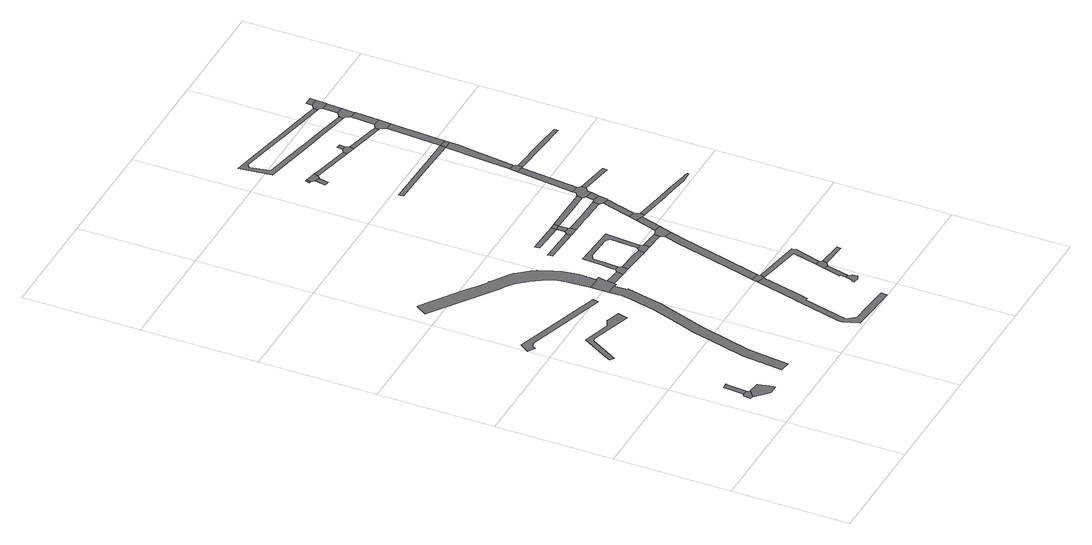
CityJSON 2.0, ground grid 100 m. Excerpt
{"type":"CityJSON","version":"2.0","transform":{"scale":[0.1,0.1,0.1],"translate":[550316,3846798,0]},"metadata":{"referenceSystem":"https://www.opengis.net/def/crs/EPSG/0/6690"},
"CityObjects":{
"road1":{"type":"Road","geometry":[{"type":"MultiSurface","lod":"1","boundaries":[[[0,1,2,3,4,5,6,7]]]}]},
"road2":{"type":"Road","geometry":[{"type":"MultiSurface","lod":"1","boundaries":[[[8,9,10,11,0,7]]]}]},
"road3":{"type":"Road","attributes":{"RoadStructureAttribute.sectionType":"1"},"geometry":[{"type":"MultiSurface","lod":"1","boundaries":[[[12,13,14,15,5,4,16,17,18]]]}]},
"road4":{"type":"Road","attributes":{"RoadStructureAttribute.sectionType":"1"},"geometry":[{"type":"MultiSurface","lod":"1","boundaries":[[[19,20,21,22,23,24,25,26,27,28,29,30,31]]]}]},
"road5":{"type":"Road","attributes":{"RoadStructureAttribute.sectionType":"1"},"geometry":[{"type":"MultiSurface","lod":"1","boundaries":[[[32,33,34,35,36,37,38]]]}]},
"road6":{"type":"Road","attributes":{"RoadStructureAttribute.sectionType":"1"},"geometry":[{"type":"MultiSurface","lod":"1","boundaries":[[[39,40,41,42,43,44,45,46,47,48,49,50,51,52,53,54,55,56,57,58,59,60,61,62,63,64,65,66,67,68,69,70,71,72,73]]]}]},
"road7":{"type":"Road","attributes":{"RoadStructureAttribute.sectionType":"1"},"geometry":[{"type":"MultiSurface","lod":"1","boundaries":[[[74,75,76,77,78,79,80,81,82,83,84,85,86,87,88,89,90,91,92,93,94,95,96,97,98,99,100,101,102,103,104,105,106,107,108,109,110,111,112]]]}]},
"road8":{"type":"Road","geometry":[{"type":"MultiSurface","lod":"1","boundaries":[[[113,114,115,112,111,116,52,51,117,118,119,120]]]}]},
"road9":{"type":"Road","attributes":{"RoadStructureAttribute.sectionType":"1"},"geometry":[{"type":"MultiSurface","lod":"1","boundaries":[[[121,122,123,124,125,126,127,128,129,130,131,132,133,134,135,136,137,138,139]]]}]},
"road10":{"type":"Road","attributes":{"RoadStructureAttribute.sectionType":"1"},"geometry":[{"type":"MultiSurface","lod":"1","boundaries":[[[140,120,119,141,142]]]}]},
"road11":{"type":"Road","geometry":[{"type":"MultiSurface","lod":"1","boundaries":[[[143,142,141,144,145,146]]]}]},
"road12":{"type":"Road","geometry":[{"type":"MultiSurface","lod":"1","boundaries":[[[147,121,139,148,149,150]]]}]},
"road13":{"type":"Road","attributes":{"RoadStructureAttribute.sectionType":"1"},"geometry":[{"type":"MultiSurface","lod":"1","boundaries":[[[151,145,144,152,153,154]]]}]},
"road14":{"type":"Road","geometry":[{"type":"MultiSurface","lod":"1","boundaries":[[[155,156,157,158,159,160,161,162,163,164,165,166]]]}]},
"road15":{"type":"Road","attributes":{"RoadStructureAttribute.sectionType":"1"},"geometry":[{"type":"MultiSurface","lod":"1","boundaries":[[[167,168,169,155,166,170]]]}]},
"road16":{"type":"Road","attributes":{"RoadStructureAttribute.sectionType":"1"},"geometry":[{"type":"MultiSurface","lod":"1","boundaries":[[[171,172,173,174,175,143,146,176,177,178,179,180,181,182,183,184]]]}]},
"road17":{"type":"Road","attributes":{"RoadStructureAttribute.sectionType":"1"},"geometry":[{"type":"MultiSurface","lod":"1","boundaries":[[[185,186,187,149,148,188,189,190,191]]]}]},
"road18":{"type":"Road","attributes":{"RoadStructureAttribute.sectionType":"1"},"geometry":[{"type":"MultiSurface","lod":"1","boundaries":[[[192,193,194,195,196,197]]]}]},
"road19":{"type":"Road","attributes":{"RoadStructureAttribute.sectionType":"1"},"geometry":[{"type":"MultiSurface","lod":"1","boundaries":[[[198,199,200,201,147,150,202,203,204,205,206]]]}]},
"road20":{"type":"Road","geometry":[{"type":"MultiSurface","lod":"1","boundaries":[[[190,167,170,207,208,191]]]}]},
"road21":{"type":"Road","geometry":[{"type":"MultiSurface","lod":"1","boundaries":[[[183,154,153,209,210,184]]]}]},
"road22":{"type":"Road","attributes":{"RoadStructureAttribute.sectionType":"1"},"geometry":[{"type":"MultiSurface","lod":"1","boundaries":[[[211,212,213,214]]]}]},
"road23":{"type":"Road","attributes":{"RoadStructureAttribute.sectionType":"1"},"geometry":[{"type":"MultiSurface","lod":"1","boundaries":[[[215,210,209,216,217,218]]]}]},
"road24":{"type":"Road","attributes":{"RoadStructureAttribute.sectionType":"1"},"geometry":[{"type":"MultiSurface","lod":"1","boundaries":[[[219,220,208,207]]]}]},
"road25":{"type":"Road","geometry":[{"type":"MultiSurface","lod":"1","boundaries":[[[221,197,196,222,223,224]]]}]},
"road26":{"type":"Road","attributes":{"RoadStructureAttribute.sectionType":"1"},"geometry":[{"type":"MultiSurface","lod":"1","boundaries":[[[225,226,213,227,221,224]]]}]},
"road27":{"type":"Road","geometry":[{"type":"MultiSurface","lod":"1","boundaries":[[[228,214,213,226,229]]]}]},
"road28":{"type":"Road","geometry":[{"type":"MultiSurface","lod":"1","boundaries":[[[230,231,218,217,198,206,232]]]}]},
"road29":{"type":"Road","attributes":{"RoadStructureAttribute.sectionType":"1"},"geometry":[{"type":"MultiSurface","lod":"1","boundaries":[[[233,230,232,234]]]}]},
"road30":{"type":"Road","attributes":{"RoadStructureAttribute.sectionType":"1"},"geometry":[{"type":"MultiSurface","lod":"1","boundaries":[[[235,236,237,238,223,222,239,240,241,242,243,244]]]}]},
"road31":{"type":"Road","attributes":{"RoadStructureAttribute.sectionType":"1"},"geometry":[{"type":"MultiSurface","lod":"1","boundaries":[[[245,229,226,246,247,248]]]}]},
"road32":{"type":"Road","geometry":[{"type":"MultiSurface","lod":"1","boundaries":[[[249,233,234,250,251,252]]]}]},
"road33":{"type":"Road","attributes":{"RoadStructureAttribute.sectionType":"1"},"geometry":[{"type":"MultiSurface","lod":"1","boundaries":[[[253,254,255,249,252,256,257,258,259]]]}]},
"road34":{"type":"Road","attributes":{"RoadStructureAttribute.sectionType":"1"},"geometry":[{"type":"MultiSurface","lod":"1","boundaries":[[[260,261,262,263]]]}]},
"road35":{"type":"Road","geometry":[{"type":"MultiSurface","lod":"1","boundaries":[[[264,265,266,267]]]}]},
"road36":{"type":"Road","geometry":[{"type":"MultiSurface","lod":"1","boundaries":[[[263,262,264,267,268,269]]]}]},
"road37":{"type":"Road","geometry":[{"type":"MultiSurface","lod":"1","boundaries":[[[270,244,243,253,259,271,272]]]}]},
"road38":{"type":"Road","attributes":{"RoadStructureAttribute.sectionType":"1"},"geometry":[{"type":"MultiSurface","lod":"1","boundaries":[[[273,270,272,274]]]}]},
"road39":{"type":"Road","geometry":[{"type":"MultiSurface","lod":"1","boundaries":[[[275,276,248,247,273,274,277,278,279,280]]]}]},
"road40":{"type":"Road","attributes":{"RoadStructureAttribute.sectionType":"1"},"geometry":[{"type":"MultiSurface","lod":"1","boundaries":[[[281,282,283,284,285,286,287,288,251,250]]]}]},
"road41":{"type":"Road","attributes":{"RoadStructureAttribute.sectionType":"1"},"geometry":[{"type":"MultiSurface","lod":"1","boundaries":[[[289,269,268,290,291,292]]]}]},
"road42":{"type":"Road","geometry":[{"type":"MultiSurface","lod":"1","boundaries":[[[293,294,295,296,297,298]]]}]},
"road43":{"type":"Road","attributes":{"RoadStructureAttribute.sectionType":"1"},"geometry":[{"type":"MultiSurface","lod":"1","boundaries":[[[299,275,280,300]]]}]},
"road44":{"type":"Road","attributes":{"RoadStructureAttribute.sectionType":"1"},"geometry":[{"type":"MultiSurface","lod":"1","boundaries":[[[301,302,279,278]]]}]},
"road45":{"type":"Road","geometry":[{"type":"MultiSurface","lod":"1","boundaries":[[[303,304,299,300,305,306,307]]]}]},
"road46":{"type":"Road","geometry":[{"type":"MultiSurface","lod":"1","boundaries":[[[308,292,291,309,310,311]]]}]},
"road47":{"type":"Road","attributes":{"RoadStructureAttribute.sectionType":"1"},"geometry":[{"type":"MultiSurface","lod":"1","boundaries":[[[312,313,308,311]]]}]},
"road48":{"type":"Road","attributes":{"RoadStructureAttribute.sectionType":"1"},"geometry":[{"type":"MultiSurface","lod":"1","boundaries":[[[314,315,316,317,318,319,320,321,322,323,324,325,326,327,328,329,330,331,332,333,334,335,336,337]]]}]},
"road49":{"type":"Road","attributes":{"RoadStructureAttribute.sectionType":"1"},"geometry":[{"type":"MultiSurface","lod":"1","boundaries":[[[297,338,303,307,339,340,341]]]}]},
"road50":{"type":"Road","attributes":{"RoadStructureAttribute.sectionType":"1"},"geometry":[{"type":"MultiSurface","lod":"1","boundaries":[[[342,310,309,343,344,345]]]}]},
"road51":{"type":"Road","geometry":[{"type":"MultiSurface","lod":"1","boundaries":[[[298,297,341,346]]]}]},
"road52":{"type":"Road","attributes":{"RoadStructureAttribute.sectionType":"1"},"geometry":[{"type":"MultiSurface","lod":"1","boundaries":[[[347,348,349,306,305]]]}]},
"road53":{"type":"Road","attributes":{"RoadStructureAttribute.sectionType":"1"},"geometry":[{"type":"MultiSurface","lod":"1","boundaries":[[[350,351,298,346,352,353]]]}]},
"road54":{"type":"Road","geometry":[{"type":"MultiSurface","lod":"1","boundaries":[[[354,345,344,355,350,353,356]]]}]},
"road55":{"type":"Road","attributes":{"RoadStructureAttribute.sectionType":"1"},"geometry":[{"type":"MultiSurface","lod":"1","boundaries":[[[357,354,356,358]]]}]},
"road56":{"type":"Road","geometry":[{"type":"MultiSurface","lod":"1","boundaries":[[[359,360,324,323,361,357,358,362,363]]]}]},
"road57":{"type":"Road","attributes":{"RoadStructureAttribute.sectionType":"1"},"geometry":[{"type":"MultiSurface","lod":"1","boundaries":[[[364,359,363,365]]]}]},
"road58":{"type":"Road","geometry":[{"type":"MultiSurface","lod":"1","boundaries":[[[366,337,336,367,364,365,368,369]]]}]},
"road59":{"type":"Road","attributes":{"RoadStructureAttribute.sectionType":"1"},"geometry":[{"type":"MultiSurface","lod":"1","boundaries":[[[370,371,366,369,372]]]}]}
},
"vertices":[
[198,456,0],[175,441,0],[171,381,0],[193,379,0],[196,376,0],[255,425,0],[243,439,0],[243,446,0],
[258,630,0],[258,635,0],[235,632,0],[211,629,0],
[382,275,0],[382,293,0],[371,348,0],[358,413,0],[296,280,0],[304,272,0],[382,273,0],
[259,1645,0],[344,1790,0],[369,1798,0],[519,1750,0],[728,1684,0],[752,1772,0],[652,1804,0],[632,1810,0],[564,1777,0],[329,1850,0],[195,1619,0],[169,1573,0],[205,1553,0],
[83,2185,0],[118,2195,0],[824,1975,0],[836,2025,0],[62,2270,0],[8,2192,0],[64,2156,0],
[740,648,0],[745,678,0],[850,1076,0],[864,1122,0],[877,1159,0],[1000,1517,0],[1008,1533,0],[1012,1556,0],[1035,1664,0],[1076,1839,0],[1062,1841,0],[1063,1942,0],[1064,1951,0],[970,1949,0],[971,1886,0],[973,1867,0],[973,1864,0],[973,1861,0],[962,1778,0],[944,1689,0],[909,1543,0],[865,1416,0],[821,1290,0],[773,1154,0],[764,1130,0],[759,1103,0],[755,1090,0],[725,969,0],[655,699,0],[651,682,0],[647,660,0],[640,598,0],[613,355,0],[609,322,0],[700,312,0],
[1083,2175,0],[1083,2198,0],[1083,2200,0],[1085,2260,0],[1079,2327,0],[1066,2397,0],[1043,2462,0],[1019,2517,0],[1003,2555,0],[994,2576,0],[968,2619,0],[941,2656,0],[908,2693,0],[883,2720,0],[861,2736,0],[729,2830,0],[709,2845,0],[704,2848,0],[696,2848,0],[691,2848,0],[603,2910,0],[542,2959,0],[535,2964,0],[308,3121,0],[253,3159,0],[184,3207,0],[116,3110,0],[333,2957,0],[661,2730,0],[695,2706,0],[763,2657,0],[782,2641,0],[844,2570,0],[918,2451,0],[946,2373,0],[959,2306,0],[965,2199,0],[967,2107,0],[1079,2108,0],
[1103,2046,0],[1112,2107,0],[1084,2108,0],[968,2030,0],[1066,1950,0],[1088,1948,0],[1091,1967,0],[1100,2029,0],
[1576,976,0],[1485,626,0],[1476,591,0],[1468,558,0],[1377,208,0],[1372,168,0],[1421,39,0],[1603,24,0],[1839,6,0],[1843,59,0],[1617,78,0],[1483,89,0],[1424,164,0],[1520,546,0],[1520,547,0],[1539,542,0],[1545,565,0],[1551,590,0],[1644,958,0],
[1180,2019,0],[1232,1956,0],[1237,2012,0],
[1263,2031,0],[1314,1949,0],[1318,2004,0],[1302,2029,0],
[1590,1032,0],[1650,957,0],[1664,994,0],[1658,1015,0],
[1478,1989,0],[1487,1936,0],[1562,1929,0],[1567,1981,0],
[1919,392,0],[1910,357,0],[1907,345,0],[1904,331,0],[1892,331,0],[1888,307,0],[1935,299,0],[1951,308,0],[1965,315,0],[1968,317,0],[1965,359,0],[1945,385,0],
[1955,589,0],[1916,441,0],[1928,431,0],[1994,579,0],
[1653,2299,0],[1582,2303,0],[1284,2321,0],[1273,2170,0],[1264,2053,0],[1304,2069,0],[1310,2162,0],[1314,2251,0],[1358,2275,0],[1552,2263,0],[1581,2261,0],[1605,2234,0],[1591,2001,0],[1628,1995,0],
[2087,892,0],[2079,926,0],[1746,980,0],[1745,940,0],[2034,887,0],[1977,673,0],[2017,662,0],
[1290,2583,0],[1220,2586,0],[1219,2579,0],[1219,2545,0],[1525,2532,0],[1527,2575,0],
[1820,1872,0],[1781,1773,0],[1777,1757,0],[1619,1144,0],[1759,1387,0],[1763,1404,0],[1830,1668,0],[1837,1693,0],[1885,1852,0],
[2026,604,0],[2035,642,0],
[1642,1923,0],[1646,1974,0],
[1272,2722,0],[1271,2679,0],[1548,2665,0],[1550,2713,0],
[1785,1962,0],[1783,1912,0],[1802,1910,0],[1807,1960,0],
[2242,585,0],[2249,618,0],
[1549,2595,0],[1607,2528,0],[1609,2577,0],[1597,2588,0],
[1597,2603,0],[1596,2670,0],[1549,2600,0],
[1586,2711,0],[1597,2711,0],
[1858,1978,0],[1821,1959,0],[1918,1960,0],
[1914,2158,0],[1973,2140,0],
[1860,2566,0],[1857,2566,0],[1809,2568,0],[1776,2570,0],[1742,2523,0],[1807,2520,0],[1903,2516,0],[1909,2515,0],[1983,2512,0],[1992,2561,0],
[1809,2710,0],[1810,2665,0],[2005,2661,0],[2016,2708,0],
[1936,2232,0],[2005,2135,0],[2011,2174,0],[1989,2216,0],
[2014,2485,0],[1996,2425,0],[1993,2416,0],[2035,2369,0],[2038,2381,0],[2057,2443,0],[2065,2470,0],
[1311,4678,0],[1303,4639,0],[1316,4635,0],[1325,4675,0],
[1342,4611,0],[1330,4521,0],[1369,4514,0],[1383,4597,0],
[1412,4619,0],[1420,4654,0],
[2016,2571,0],[2073,2495,0],[2085,2558,0],
[2028,2640,0],[2098,2627,0],
[2047,2764,0],[2043,2732,0],[2105,2667,0],[2135,2689,0],[2143,2729,0],[2112,2756,0],
[2288,2090,0],[2324,2084,0],[2537,2050,0],[2635,2055,0],[2638,2070,0],[2374,2115,0],[2279,2130,0],[2246,2136,0],
[1497,4636,0],[1473,4605,0],[1772,4538,0],[1771,4574,0],
[1784,3945,0],[1449,3953,0],[1449,3912,0],[1785,3903,0],[2165,3892,0],[2171,3935,0],
[2107,3257,0],[2168,3250,0],
[2419,2644,0],[2424,2685,0],
[2114,3323,0],[2112,3306,0],[2183,3248,0],[2186,3287,0],[2172,3318,0],
[1807,4597,0],[1847,4521,0],[1856,4560,0],[1841,4590,0],
[1851,4642,0],[1814,4647,0],
[2059,5053,0],[1763,5111,0],[1663,5131,0],[1239,5214,0],[1279,4940,0],[1491,4898,0],[1670,4862,0],[1765,4843,0],[1879,4820,0],[2173,4761,0],[2180,4798,0],[1844,4869,0],[1765,4885,0],[1699,4899,0],[1577,4924,0],[1331,4975,0],[1317,4986,0],[1286,5145,0],[1312,5168,0],[1690,5090,0],[1763,5075,0],[2090,5008,0],[2193,4987,0],[2200,5025,0],
[2136,3566,0],[2214,3660,0],[2234,3825,0],[2237,3888,0],
[2108,4502,0],[2143,4454,0],[2160,4450,0],[2168,4488,0],
[2240,3931,0],
[2729,3202,0],[2731,3238,0],[2519,3259,0],
[2201,4404,0],[2199,4376,0],[2260,4292,0],[2266,4400,0],
[2204,4508,0],[2180,4446,0],[2272,4504,0],
[2217,4714,0],[2284,4710,0],
[2224,4831,0],[2215,4824,0],[2197,4756,0],[2284,4723,0],[2290,4827,0],
[2231,4957,0],[2297,4953,0],
[2234,5053,0],[2210,4983,0],[2299,4973,0],[2303,5049,0],
[2235,5104,0],[2235,5069,0],[2306,5103,0]
]}
